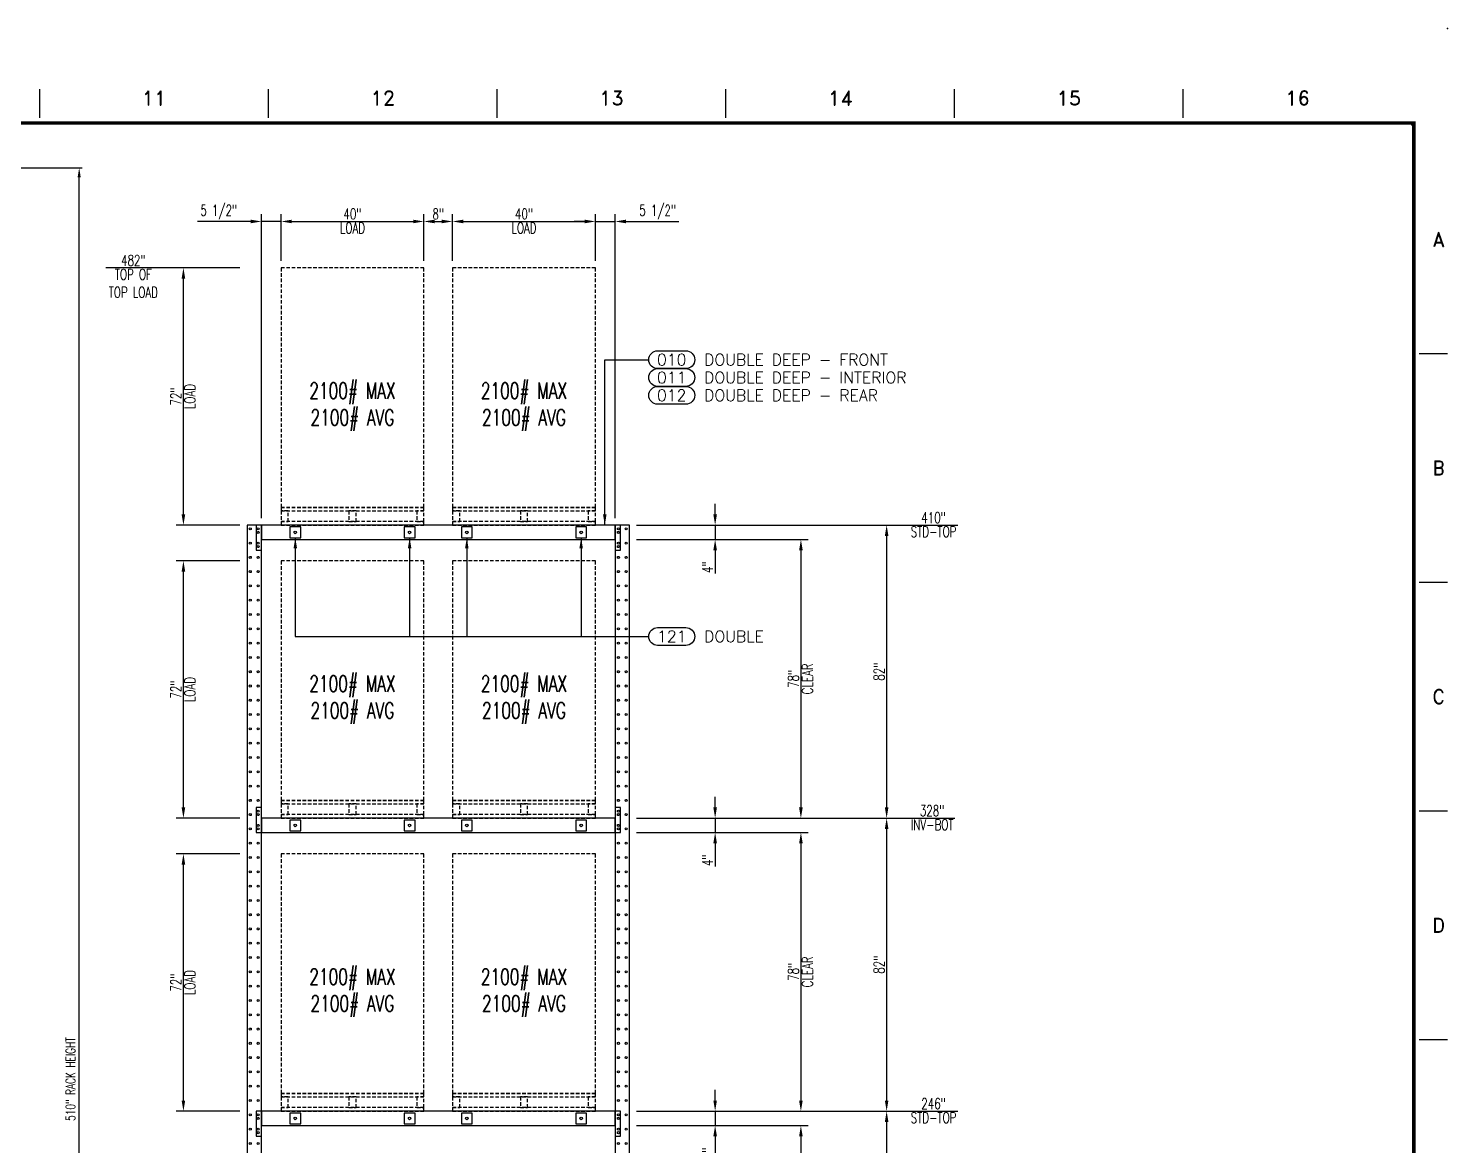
# Model space of a CAD drawing. Extents: x -185 to 859, y -145 to 549.
# Drawn here: x 462.1 to 859.3, y 236.4 to 549 of the extents above; entities that cross this region are included whole.
import ezdxf
from ezdxf.enums import TextEntityAlignment as Align

# ---------------------------------------------------------------- set-up
doc = ezdxf.new("R2010")
doc.units = 0
doc.header["$LTSCALE"] = 8
doc.header["$MEASUREMENT"] = 0
doc.linetypes.add('HIDDEN2', pattern=[0.1875, 0.125, -0.0625])
doc.layers.get('DEFPOINTS').update_dxf_attribs({"linetype": 'CONTINUOUS'})
for name, color, linetype in [('BORD', 15, 'CONTINUOUS'), ('FDIM', 2, 'CONTINUOUS'), ('RACKDIM', 7, 'CONTINUOUS'), ('RACKLOAD', 254, 'HIDDEN2'), ('RACKPALLET', 254, 'HIDDEN2'), ('RACKSHELF', 20, 'CONTINUOUS'), ('RACKUPRIGHT', 180, 'CONTINUOUS'), ('TEXTL', 3, 'CONTINUOUS')]:
    doc.layers.add(name, color=color, linetype=linetype)
doc.styles.add('2thirds', font='romans.shx', dxfattribs={"width": 0.7})
doc.styles.add('DCMARCH', font='stylu.ttf', dxfattribs={"width": 0.75, "oblique": 15})
doc.styles.add('ROMAND', font='ROMAND')
doc.styles.add('SIMPLEX', font='SIMPLEX')
doc.dimstyles.new('2TFR32', dxfattribs={"dimscale": 28, "dimtxt": 0.0938, "dimasz": 0.09375, "dimexe": 0.03125, "dimexo": 0.03125, "dimgap": 0.03125, "dimtad": 1, "dimdec": 5, "dimzin": 1, "dimdsep": 46, "dimlunit": 5, "dimtxsty": '2thirds', "dimcen": 0.09375, "dimclrd": 256, "dimclre": 256, "dimclrt": 256, "dimadec": 0, "dimazin": 0, "dimtfac": 0.75, "dimtdec": 4, "dimtofl": 0, "dimtmove": 0, "dimatfit": 0, "dimfxl": 0, "dimfrac": 2, "dimtolj": 1, "dimtzin": 0, "dimarcsym": 0})
doc.dimstyles.new('2tfrac16', dxfattribs={"dimscale": 32, "dimtxt": 0.0938, "dimasz": 0.0938, "dimexe": 0.0625, "dimexo": 0.0625, "dimgap": 0.01, "dimtad": 1, "dimdec": 4, "dimzin": 1, "dimdsep": 46, "dimlunit": 5, "dimtxsty": '2thirds', "dimcen": 0.09, "dimclrd": 256, "dimclre": 256, "dimclrt": 256, "dimadec": 0, "dimazin": 0, "dimtfac": 0.75, "dimtdec": 4, "dimtmove": 0, "dimatfit": 0, "dimfxl": 0, "dimfrac": 2, "dimtolj": 1, "dimtzin": 0, "dimarcsym": 0})
doc.dimstyles.new('2tfrac32', dxfattribs={"dimscale": 32, "dimtxt": 0.0938, "dimasz": 0.0938, "dimexe": 0.0625, "dimexo": 0.0625, "dimgap": 0.01, "dimtad": 1, "dimdec": 5, "dimzin": 1, "dimdsep": 46, "dimlunit": 5, "dimtxsty": '2thirds', "dimcen": 0.09, "dimclrd": 256, "dimclre": 256, "dimclrt": 256, "dimadec": 0, "dimazin": 0, "dimtfac": 0.75, "dimtdec": 4, "dimtmove": 0, "dimatfit": 0, "dimfxl": 0, "dimfrac": 2, "dimtolj": 1, "dimtzin": 0, "dimarcsym": 0})

# ---------------------------------------------------------------- blocks, each defined once
blk = doc.blocks.new('sbord_d')
at = {"layer": 'BORD'}
for p, q in [((20, 20.062), (20, 20.312)), ((22, 20.062), (22, 20.312)), ((24, 20.062), (24, 20.312)), ((26, 20.062), (26, 20.312)), ((28, 20.062), (28, 20.312)), ((30, 20.062), (30, 20.312)), ((32.063, 18), (32.312, 18)), ((32.063, 16), (32.312, 16)), ((32.063, 14), (32.312, 14)), ((32.063, 12), (32.312, 12))]:
    blk.add_line(p, q, dxfattribs=at)
at = {"layer": 'BORD', "const_width": 0.0313}
blk.add_lwpolyline([(-0.016, -0.016), (32.016, -0.016), (32.016, 20.016), (-0.016, 20.016)], close=True, dxfattribs=at)
at = {"layer": 'TEXTL'}
for p in [(32.312, 20.844), (32, 20)]:
    blk.add_point(p, dxfattribs=at)
at = {"layer": 'BORD', "style": 'ROMAND'}
for s, p in [('11', (21, 20.234)), ('12', (23, 20.234)), ('13', (25, 20.234)), ('14', (27, 20.234)), ('15', (29, 20.234)), ('16', (31, 20.234)), ('A', (32.234, 19)), ('B', (32.234, 17)), ('C', (32.234, 15)), ('D', (32.234, 13))]:
    blk.add_text(s, height=0.125, dxfattribs=at).set_placement(p, align=Align.MIDDLE)
at = {"layer": 'TEXTL', "flags": 8}
for tag, height, style, p in [('TITLE1', 0.156, 'SIMPLEX', (30.266, 2.776)), ('TITLE2', 0.156, 'SIMPLEX', (30.266, 2.443)), ('CHK', 0.0938, 'SIMPLEX', (29.828, 0.883)), ('APP', 0.0938, 'SIMPLEX', (30.703, 0.883)), ('JOB#', 0.125, 'ROMAND', (30.12, 0.133)), ('SHT', 0.125, 'ROMAND', (31.193, 0.133)), ('REV', 0.125, 'ROMAND', (31.789, 0.133))]:
    blk.add_attdef(tag, text='', height=height, dxfattribs=dict(at, style=style)).set_placement(p, align=Align.MIDDLE)
at = {"layer": 'TEXTL', "style": 'SIMPLEX', "flags": 8}
for tag, height, p in [('CUSTOMER', 0.156, (30.266, 1.697)), ('LOCATION', 0.125, (30.266, 1.364)), ('REVC', 0.0781, (20.259, 0.945)), ('CCHK', 0.0781, (27.255, 0.943)), ('REVB', 0.0781, (20.259, 0.695)), ('BCHK', 0.0781, (27.255, 0.683)), ('REVA', 0.0781, (20.259, 0.445)), ('ACHK', 0.0781, (27.255, 0.443))]:
    blk.add_attdef(tag, text='', height=height, dxfattribs=at).set_placement(p, align=Align.CENTER)
at = {"layer": 'TEXTL', "flags": 8}
for tag, p, height, style in [('REVCDESC', (20.625, 0.943), 0.0781, 'SIMPLEX'), ('REVBDESC', (20.625, 0.683), 0.0781, 'SIMPLEX'), ('REVADESC', (20.625, 0.443), 0.0781, 'SIMPLEX'), ('DWG#', (30.055, -0.566), 0.0938, 'ROMAND')]:
    blk.add_attdef(tag, p, '', height=height, dxfattribs=dict(at, style=style))
at = {"layer": 'TEXTL', "style": 'DCMARCH', "oblique": 15, "width": 0.75, "flags": 8}
for tag, p in [('CBY', (26.755, 0.943)), ('BBY', (26.755, 0.683)), ('ABY', (26.755, 0.443))]:
    blk.add_attdef(tag, text='', height=0.0781, dxfattribs=at).set_placement(p, align=Align.CENTER)
at = {"layer": 'TEXTL', "style": 'SIMPLEX', "flags": 8}
for tag, height, width, p, p2 in [('CAPP', 0.0781, 1.292308, (27.588, 0.944), (27.963, 0.944)), ('CDT', 0.0781, 1.866, (28.071, 0.943), (28.46, 0.943)), ('SCALE', 0.0938, 1.702732, (31.234, 0.837), (31.941, 0.837)), ('BAPP', 0.0781, 1.292308, (27.588, 0.683), (27.963, 0.683)), ('BDT', 0.0781, 1.866, (28.071, 0.683), (28.46, 0.683)), ('AAPP', 0.0781, 1.275949, (27.588, 0.443), (27.963, 0.443)), ('ADT', 0.0781, 1.833263, (28.071, 0.443), (28.46, 0.443)), ('DATE', 0.0938, 2.134634, (28.609, 0.462), (29.315, 0.462)), ('CHKDT', 0.0938, 1.555556, (29.484, 0.462), (30.172, 0.462)), ('APPDT', 0.0938, 1.555556, (30.359, 0.462), (31.047, 0.462)), ('PLOT#', 0.0938, 8.555556, (31.234, 0.462), (31.922, 0.462))]:
    blk.add_attdef(tag, text='', height=height, dxfattribs=dict(at, width=width)).set_placement(p, p2, align=Align.FIT)
at = {"layer": 'TEXTL', "style": 'DCMARCH', "oblique": 15, "width": 0.75, "flags": 8}
blk.add_attdef('DRBY', (28.593, 0.821), '', height=0.125, dxfattribs=at)
blk = doc.blocks.new('*D35')
at = {"layer": 'DEFPOINTS', "color": 0}
for p in [(265.72, 510), (476.34, 510), (383.09, 0)]:
    blk.add_point(p, dxfattribs=at)
at = {"layer": 'FDIM', "lineweight": -2}
for p, q in [((266.59, 510), (477.21, 510)), ((476.34, 2.62), (476.34, 507.37)), ((383.97, 0), (477.21, 0))]:
    blk.add_line(p, q, dxfattribs=at)
at = {"layer": 'FDIM'}
for points in [[(475.9, 507.37), (476.77, 507.37), (476.34, 510)], [(475.9, 2.62), (476.77, 2.62), (476.34, 0)]]:
    blk.add_solid(points, dxfattribs=at)
at = {"layer": 'FDIM', "insert": (473.9, 255), "char_height": 2.6264, "attachment_point": 5, "rotation": 90, "style": '2thirds'}
blk.add_mtext('\\A1;510" RACK HEIGHT ', dxfattribs=at)
blk = doc.blocks.new('*D95')
at = {"layer": 'DEFPOINTS', "color": 0}
for p in [(499.51, 482), (523.32, 482), (527.32, 0)]:
    blk.add_point(p, dxfattribs=at)
at = {"layer": 'RACKDIM', "lineweight": -2}
blk.add_line((521.32, 482), (483.78, 482), dxfattribs=at)
at = {"layer": 'RACKDIM', "char_height": 3.002, "attachment_point": 5, "style": '2thirds'}
for s, insert in [('\\A1;482"', (491.49, 484.11)), ('\\A1;TOP OF\\PTOP LOAD', (491.49, 477.68))]:
    blk.add_mtext(s, dxfattribs=dict(at, insert=insert))
blk = doc.blocks.new('*D94')
at = {"layer": 'DEFPOINTS', "color": 0}
for p in [(626.32, 495), (620.82, 482), (626.32, 410)]:
    blk.add_point(p, dxfattribs=at)
at = {"layer": 'RACKDIM', "lineweight": -2}
for p, q in [((620.82, 484), (620.82, 497)), ((626.32, 412), (626.32, 497)), ((617.82, 495), (614.82, 495)), ((620.82, 495), (626.32, 495)), ((629.33, 495), (644.17, 495))]:
    blk.add_line(p, q, dxfattribs=at)
at = {"layer": 'RACKDIM'}
for points in [[(617.82, 495.5), (617.82, 494.5), (620.82, 495)], [(629.33, 495.5), (629.33, 494.5), (626.32, 495)]]:
    blk.add_solid(points, dxfattribs=at)
at = {"layer": 'RACKDIM', "insert": (638.25, 497.61), "char_height": 3.002, "attachment_point": 5, "style": '2thirds'}
blk.add_mtext('\\A1;5 1/2"', dxfattribs=at)
blk = doc.blocks.new('*D93')
at = {"layer": 'DEFPOINTS', "color": 0}
for p in [(620.82, 495), (580.82, 482), (620.82, 482)]:
    blk.add_point(p, dxfattribs=at)
at = {"layer": 'RACKDIM', "lineweight": -2}
for p, q in [((580.82, 484), (580.82, 497)), ((620.82, 484), (620.82, 497)), ((583.83, 495), (617.82, 495))]:
    blk.add_line(p, q, dxfattribs=at)
at = {"layer": 'RACKDIM'}
for points in [[(583.83, 495.5), (583.83, 494.5), (580.82, 495)], [(617.82, 495.5), (617.82, 494.5), (620.82, 495)]]:
    blk.add_solid(points, dxfattribs=at)
at = {"layer": 'RACKDIM', "char_height": 3.002, "attachment_point": 5, "style": '2thirds'}
for s, insert in [('\\A1;40"', (600.82, 497.11)), ('\\A1;LOAD', (600.82, 493.18))]:
    blk.add_mtext(s, dxfattribs=dict(at, insert=insert))
blk = doc.blocks.new('*D92')
at = {"layer": 'DEFPOINTS', "color": 0}
for p in [(580.82, 495), (572.82, 482), (580.82, 482)]:
    blk.add_point(p, dxfattribs=at)
at = {"layer": 'RACKDIM', "lineweight": -2}
for p, q in [((572.82, 484), (572.82, 497)), ((580.82, 484), (580.82, 497)), ((575.83, 495), (577.82, 495))]:
    blk.add_line(p, q, dxfattribs=at)
at = {"layer": 'RACKDIM'}
for points in [[(575.83, 495.5), (575.83, 494.5), (572.82, 495)], [(577.82, 495.5), (577.82, 494.5), (580.82, 495)]]:
    blk.add_solid(points, dxfattribs=at)
at = {"layer": 'RACKDIM', "insert": (576.82, 497.11), "char_height": 3.002, "attachment_point": 5, "style": '2thirds'}
blk.add_mtext('\\A1;8"', dxfattribs=at)
blk = doc.blocks.new('*D91')
at = {"layer": 'DEFPOINTS', "color": 0}
for p in [(572.82, 495), (532.82, 482), (572.82, 482)]:
    blk.add_point(p, dxfattribs=at)
at = {"layer": 'RACKDIM', "lineweight": -2}
for p, q in [((532.82, 484), (532.82, 497)), ((572.82, 484), (572.82, 497)), ((535.83, 495), (569.82, 495))]:
    blk.add_line(p, q, dxfattribs=at)
at = {"layer": 'RACKDIM'}
for points in [[(535.83, 495.5), (535.83, 494.5), (532.82, 495)], [(569.82, 495.5), (569.82, 494.5), (572.82, 495)]]:
    blk.add_solid(points, dxfattribs=at)
at = {"layer": 'RACKDIM', "char_height": 3.002, "attachment_point": 5, "style": '2thirds'}
for s, insert in [('\\A1;40"', (552.82, 497.11)), ('\\A1;LOAD', (552.82, 493.18))]:
    blk.add_mtext(s, dxfattribs=dict(at, insert=insert))
blk = doc.blocks.new('*D90')
at = {"layer": 'DEFPOINTS', "color": 0}
for p in [(527.32, 495), (532.82, 482), (527.32, 410)]:
    blk.add_point(p, dxfattribs=at)
at = {"layer": 'RACKDIM', "lineweight": -2}
for p, q in [((527.32, 412), (527.32, 497)), ((532.82, 484), (532.82, 497)), ((524.32, 495), (509.47, 495)), ((532.82, 495), (527.32, 495)), ((535.83, 495), (538.83, 495))]:
    blk.add_line(p, q, dxfattribs=at)
at = {"layer": 'RACKDIM'}
for points in [[(524.32, 495.5), (524.32, 494.5), (527.32, 495)], [(535.83, 495.5), (535.83, 494.5), (532.82, 495)]]:
    blk.add_solid(points, dxfattribs=at)
at = {"layer": 'RACKDIM', "insert": (515.4, 497.61), "char_height": 3.002, "attachment_point": 5, "style": '2thirds'}
blk.add_mtext('\\A1;5 1/2"', dxfattribs=at)
blk = doc.blocks.new('*D89')
at = {"layer": 'DEFPOINTS', "color": 0}
for p in [(505.51, 482), (523.32, 482), (523.32, 410)]:
    blk.add_point(p, dxfattribs=at)
at = {"layer": 'RACKDIM', "lineweight": -2}
for p, q in [((521.32, 482), (503.51, 482)), ((505.51, 413), (505.51, 479)), ((521.32, 410), (503.51, 410))]:
    blk.add_line(p, q, dxfattribs=at)
at = {"layer": 'RACKDIM'}
for points in [[(505.01, 479), (506.01, 479), (505.51, 482)], [(505.01, 413), (506.01, 413), (505.51, 410)]]:
    blk.add_solid(points, dxfattribs=at)
at = {"layer": 'RACKDIM', "char_height": 3.002, "attachment_point": 5, "rotation": 89.9998, "style": '2thirds'}
for s, insert in [('\\A1;LOAD', (507.33, 446)), ('\\A1;72"', (503.41, 446))]:
    blk.add_mtext(s, dxfattribs=dict(at, insert=insert))
blk = doc.blocks.new('*D88')
at = {"layer": 'DEFPOINTS', "color": 0}
for p in [(630.32, 410), (708.32, 410), (527.32, 0)]:
    blk.add_point(p, dxfattribs=at)
at = {"layer": 'RACKDIM', "lineweight": -2}
blk.add_line((632.32, 410), (722.25, 410), dxfattribs=at)
at = {"layer": 'RACKDIM', "attachment_point": 5, "style": '2thirds'}
for s, insert, char_height in [('\\A1;410"', (715.45, 412.11), 3.002), ('\\A1;STD-TOP', (715.45, 408.18), 3.0016)]:
    blk.add_mtext(s, dxfattribs=dict(at, insert=insert, char_height=char_height))
blk = doc.blocks.new('*D87')
at = {"layer": 'DEFPOINTS', "color": 0}
for p in [(630.32, 410), (630.32, 328), (702.32, 328)]:
    blk.add_point(p, dxfattribs=at)
at = {"layer": 'RACKDIM', "lineweight": -2}
for p, q in [((632.32, 410), (704.32, 410)), ((702.32, 407), (702.32, 331)), ((632.32, 328), (704.32, 328))]:
    blk.add_line(p, q, dxfattribs=at)
at = {"layer": 'RACKDIM'}
for points in [[(701.82, 407), (702.82, 407), (702.32, 410)], [(701.82, 331), (702.82, 331), (702.32, 328)]]:
    blk.add_solid(points, dxfattribs=at)
at = {"layer": 'RACKDIM', "insert": (700.22, 369), "char_height": 3.002, "attachment_point": 5, "rotation": 89.9998, "style": '2thirds'}
blk.add_mtext('\\A1;82"', dxfattribs=at)
blk = doc.blocks.new('*D86')
at = {"layer": 'DEFPOINTS', "color": 0}
for p in [(630.32, 406), (630.32, 328), (678.32, 328)]:
    blk.add_point(p, dxfattribs=at)
at = {"layer": 'RACKDIM', "lineweight": -2}
for p, q in [((632.32, 406), (680.32, 406)), ((678.32, 403), (678.32, 331)), ((632.32, 328), (680.32, 328))]:
    blk.add_line(p, q, dxfattribs=at)
at = {"layer": 'RACKDIM'}
for points in [[(677.82, 403), (678.82, 403), (678.32, 406)], [(677.82, 331), (678.82, 331), (678.32, 328)]]:
    blk.add_solid(points, dxfattribs=at)
at = {"layer": 'RACKDIM', "char_height": 3.002, "attachment_point": 5, "rotation": 89.9998, "style": '2thirds'}
for s, insert in [('\\A1;CLEAR', (680.14, 367)), ('\\A1;78"', (676.22, 367))]:
    blk.add_mtext(s, dxfattribs=dict(at, insert=insert))
blk = doc.blocks.new('*D85')
at = {"layer": 'DEFPOINTS', "color": 0}
for p in [(630.32, 410), (630.32, 406), (654.32, 406)]:
    blk.add_point(p, dxfattribs=at)
at = {"layer": 'RACKDIM', "lineweight": -2}
for p, q in [((654.32, 413), (654.32, 416)), ((632.32, 410), (656.32, 410)), ((654.32, 410), (654.32, 406)), ((632.32, 406), (656.32, 406)), ((654.32, 403), (654.32, 396.46))]:
    blk.add_line(p, q, dxfattribs=at)
at = {"layer": 'RACKDIM'}
for points in [[(653.82, 413), (654.82, 413), (654.32, 410)], [(653.82, 403), (654.82, 403), (654.32, 406)]]:
    blk.add_solid(points, dxfattribs=at)
at = {"layer": 'RACKDIM', "insert": (652.22, 398.23), "char_height": 3.002, "attachment_point": 5, "rotation": 89.9998, "style": '2thirds'}
blk.add_mtext('\\A1;4"', dxfattribs=at)
blk = doc.blocks.new('*D84')
at = {"layer": 'DEFPOINTS', "color": 0}
for p in [(505.51, 400), (523.32, 400), (523.32, 328)]:
    blk.add_point(p, dxfattribs=at)
at = {"layer": 'RACKDIM', "lineweight": -2}
for p, q in [((521.32, 400), (503.51, 400)), ((505.51, 331), (505.51, 397)), ((521.32, 328), (503.51, 328))]:
    blk.add_line(p, q, dxfattribs=at)
at = {"layer": 'RACKDIM'}
for points in [[(505.01, 397), (506.01, 397), (505.51, 400)], [(505.01, 331), (506.01, 331), (505.51, 328)]]:
    blk.add_solid(points, dxfattribs=at)
at = {"layer": 'RACKDIM', "char_height": 3.002, "attachment_point": 5, "rotation": 89.9998, "style": '2thirds'}
for s, insert in [('\\A1;72"', (503.41, 364)), ('\\A1;LOAD', (507.33, 364))]:
    blk.add_mtext(s, dxfattribs=dict(at, insert=insert))
blk = doc.blocks.new('*D83')
at = {"layer": 'DEFPOINTS', "color": 0}
for p in [(630.32, 328), (708.32, 328), (527.32, 0)]:
    blk.add_point(p, dxfattribs=at)
at = {"layer": 'RACKDIM', "lineweight": -2}
blk.add_line((632.32, 328), (721.45, 328), dxfattribs=at)
at = {"layer": 'RACKDIM', "attachment_point": 5, "style": '2thirds'}
for s, insert, char_height in [('\\A1;328"', (715.05, 330.11), 3.002), ('\\A1;INV-BOT', (715.05, 326.18), 3.0016)]:
    blk.add_mtext(s, dxfattribs=dict(at, insert=insert, char_height=char_height))
blk = doc.blocks.new('*D82')
at = {"layer": 'DEFPOINTS', "color": 0}
for p in [(630.32, 328), (630.32, 246), (702.32, 246)]:
    blk.add_point(p, dxfattribs=at)
at = {"layer": 'RACKDIM', "lineweight": -2}
for p, q in [((632.32, 328), (704.32, 328)), ((702.32, 325), (702.32, 249)), ((632.32, 246), (704.32, 246))]:
    blk.add_line(p, q, dxfattribs=at)
at = {"layer": 'RACKDIM'}
for points in [[(701.82, 325), (702.82, 325), (702.32, 328)], [(701.82, 249), (702.82, 249), (702.32, 246)]]:
    blk.add_solid(points, dxfattribs=at)
at = {"layer": 'RACKDIM', "insert": (700.22, 287), "char_height": 3.002, "attachment_point": 5, "rotation": 89.9998, "style": '2thirds'}
blk.add_mtext('\\A1;82"', dxfattribs=at)
blk = doc.blocks.new('*D81')
at = {"layer": 'DEFPOINTS', "color": 0}
for p in [(630.32, 324), (630.32, 246), (678.32, 246)]:
    blk.add_point(p, dxfattribs=at)
at = {"layer": 'RACKDIM', "lineweight": -2}
for p, q in [((632.32, 324), (680.32, 324)), ((678.32, 321), (678.32, 249)), ((632.32, 246), (680.32, 246))]:
    blk.add_line(p, q, dxfattribs=at)
at = {"layer": 'RACKDIM'}
for points in [[(677.82, 321), (678.82, 321), (678.32, 324)], [(677.82, 249), (678.82, 249), (678.32, 246)]]:
    blk.add_solid(points, dxfattribs=at)
at = {"layer": 'RACKDIM', "char_height": 3.002, "attachment_point": 5, "rotation": 89.9998, "style": '2thirds'}
for s, insert in [('\\A1;78"', (676.22, 285)), ('\\A1;CLEAR', (680.14, 285))]:
    blk.add_mtext(s, dxfattribs=dict(at, insert=insert))
blk = doc.blocks.new('*D80')
at = {"layer": 'DEFPOINTS', "color": 0}
for p in [(630.32, 328), (630.32, 324), (654.32, 324)]:
    blk.add_point(p, dxfattribs=at)
at = {"layer": 'RACKDIM', "lineweight": -2}
for p, q in [((654.32, 331), (654.32, 334)), ((632.32, 328), (656.32, 328)), ((654.32, 328), (654.32, 324)), ((632.32, 324), (656.32, 324)), ((654.32, 321), (654.32, 314.46))]:
    blk.add_line(p, q, dxfattribs=at)
at = {"layer": 'RACKDIM'}
for points in [[(653.82, 331), (654.82, 331), (654.32, 328)], [(653.82, 321), (654.82, 321), (654.32, 324)]]:
    blk.add_solid(points, dxfattribs=at)
at = {"layer": 'RACKDIM', "insert": (652.22, 316.23), "char_height": 3.002, "attachment_point": 5, "rotation": 89.9998, "style": '2thirds'}
blk.add_mtext('\\A1;4"', dxfattribs=at)
blk = doc.blocks.new('*D79')
at = {"layer": 'DEFPOINTS', "color": 0}
for p in [(505.51, 318), (523.32, 318), (523.32, 246)]:
    blk.add_point(p, dxfattribs=at)
at = {"layer": 'RACKDIM', "lineweight": -2}
for p, q in [((521.32, 318), (503.51, 318)), ((505.51, 249), (505.51, 315)), ((521.32, 246), (503.51, 246))]:
    blk.add_line(p, q, dxfattribs=at)
at = {"layer": 'RACKDIM'}
for points in [[(505.01, 315), (506.01, 315), (505.51, 318)], [(505.01, 249), (506.01, 249), (505.51, 246)]]:
    blk.add_solid(points, dxfattribs=at)
at = {"layer": 'RACKDIM', "char_height": 3.002, "attachment_point": 5, "rotation": 89.9998, "style": '2thirds'}
for s, insert in [('\\A1;72"', (503.41, 282)), ('\\A1;LOAD', (507.33, 282))]:
    blk.add_mtext(s, dxfattribs=dict(at, insert=insert))
blk = doc.blocks.new('*D78')
at = {"layer": 'DEFPOINTS', "color": 0}
for p in [(630.32, 246), (708.32, 246), (527.32, 0)]:
    blk.add_point(p, dxfattribs=at)
at = {"layer": 'RACKDIM', "lineweight": -2}
blk.add_line((632.32, 246), (722.25, 246), dxfattribs=at)
at = {"layer": 'RACKDIM', "attachment_point": 5, "style": '2thirds'}
for s, insert, char_height in [('\\A1;246"', (715.45, 248.11), 3.002), ('\\A1;STD-TOP', (715.45, 244.18), 3.0016)]:
    blk.add_mtext(s, dxfattribs=dict(at, insert=insert, char_height=char_height))
blk = doc.blocks.new('*D77')
at = {"layer": 'DEFPOINTS', "color": 0}
for p in [(630.32, 246), (630.32, 164), (702.32, 164)]:
    blk.add_point(p, dxfattribs=at)
at = {"layer": 'RACKDIM', "lineweight": -2}
for p, q in [((632.32, 246), (704.32, 246)), ((702.32, 243), (702.32, 167)), ((632.32, 164), (704.32, 164))]:
    blk.add_line(p, q, dxfattribs=at)
at = {"layer": 'RACKDIM'}
for points in [[(701.82, 243), (702.82, 243), (702.32, 246)], [(701.82, 167), (702.82, 167), (702.32, 164)]]:
    blk.add_solid(points, dxfattribs=at)
at = {"layer": 'RACKDIM', "insert": (700.22, 205), "char_height": 3.002, "attachment_point": 5, "rotation": 89.9998, "style": '2thirds'}
blk.add_mtext('\\A1;82"', dxfattribs=at)
blk = doc.blocks.new('*D76')
at = {"layer": 'DEFPOINTS', "color": 0}
for p in [(630.32, 242), (630.32, 164), (678.32, 164)]:
    blk.add_point(p, dxfattribs=at)
at = {"layer": 'RACKDIM', "lineweight": -2}
for p, q in [((632.32, 242), (680.32, 242)), ((678.32, 239), (678.32, 167)), ((632.32, 164), (680.32, 164))]:
    blk.add_line(p, q, dxfattribs=at)
at = {"layer": 'RACKDIM'}
for points in [[(677.82, 239), (678.82, 239), (678.32, 242)], [(677.82, 167), (678.82, 167), (678.32, 164)]]:
    blk.add_solid(points, dxfattribs=at)
at = {"layer": 'RACKDIM', "char_height": 3.002, "attachment_point": 5, "rotation": 89.9998, "style": '2thirds'}
for s, insert in [('\\A1;CLEAR', (680.14, 203)), ('\\A1;78"', (676.22, 203))]:
    blk.add_mtext(s, dxfattribs=dict(at, insert=insert))
blk = doc.blocks.new('*D75')
at = {"layer": 'DEFPOINTS', "color": 0}
for p in [(630.32, 246), (630.32, 242), (654.32, 242)]:
    blk.add_point(p, dxfattribs=at)
at = {"layer": 'RACKDIM', "lineweight": -2}
for p, q in [((654.32, 249), (654.32, 252)), ((632.32, 246), (656.32, 246)), ((654.32, 246), (654.32, 242)), ((632.32, 242), (656.32, 242)), ((654.32, 239), (654.32, 232.46))]:
    blk.add_line(p, q, dxfattribs=at)
at = {"layer": 'RACKDIM'}
for points in [[(653.82, 249), (654.82, 249), (654.32, 246)], [(653.82, 239), (654.82, 239), (654.32, 242)]]:
    blk.add_solid(points, dxfattribs=at)
at = {"layer": 'RACKDIM', "insert": (652.22, 234.23), "char_height": 3.002, "attachment_point": 5, "rotation": 89.9998, "style": '2thirds'}
blk.add_mtext('\\A1;4"', dxfattribs=at)

msp = doc.modelspace()

# ---------------------------------------------------------------- linework, layer by layer
at = {"layer": 'FDIM'}
for points in [[(638.232248, 453.822784, -1), (638.232248, 458.806383), (646.109243, 458.806383, -1), (646.109243, 453.822784)], [(638.232248, 448.839185, -1), (638.232248, 453.822784), (646.109243, 453.822784, -1), (646.109243, 448.839185)], [(638.232248, 443.855586, -1), (638.232248, 448.839185), (646.109243, 448.839185, -1), (646.109243, 443.855586)], [(638.232248, 376.36926, -1), (638.232248, 381.352859), (646.109243, 381.352859, -1), (646.109243, 376.36926)]]:
    msp.add_lwpolyline(points, format="xyb", close=True, dxfattribs=at)
at = {"layer": 'RACKLOAD'}
for points in [[(532.823459, 415), (572.823459, 415), (572.823459, 482), (532.823459, 482), (532.823459, 415)], [(580.823459, 415), (620.823459, 415), (620.823459, 482), (580.823459, 482), (580.823459, 415)], [(532.823459, 333), (572.823459, 333), (572.823459, 400), (532.823459, 400), (532.823459, 333)], [(580.823459, 333), (620.823459, 333), (620.823459, 400), (580.823459, 400), (580.823459, 333)], [(532.823459, 251), (572.823459, 251), (572.823459, 318), (532.823459, 318), (532.823459, 251)], [(580.823459, 251), (620.823459, 251), (620.823459, 318), (580.823459, 318), (580.823459, 251)]]:
    msp.add_lwpolyline(points, dxfattribs=at)
at = {"layer": 'RACKPALLET'}
for points in [[(532.823459, 414), (572.823459, 414), (572.823459, 415), (532.823459, 415), (532.823459, 414)], [(532.823459, 411), (534.823459, 411), (534.823459, 414), (532.823459, 414), (532.823459, 411)], [(551.823459, 411), (553.823459, 411), (553.823459, 414), (551.823459, 414), (551.823459, 411)], [(570.823459, 411), (572.823459, 411), (572.823459, 414), (570.823459, 414), (570.823459, 411)], [(580.823459, 414), (620.823459, 414), (620.823459, 415), (580.823459, 415), (580.823459, 414)], [(580.823459, 411), (582.823459, 411), (582.823459, 414), (580.823459, 414), (580.823459, 411)], [(599.823459, 411), (601.823459, 411), (601.823459, 414), (599.823459, 414), (599.823459, 411)], [(618.823459, 411), (620.823459, 411), (620.823459, 414), (618.823459, 414), (618.823459, 411)], [(532.823459, 410), (572.823459, 410), (572.823459, 411), (532.823459, 411), (532.823459, 410)], [(580.823459, 410), (620.823459, 410), (620.823459, 411), (580.823459, 411), (580.823459, 410)], [(532.823459, 332), (572.823459, 332), (572.823459, 333), (532.823459, 333), (532.823459, 332)], [(532.823459, 329), (534.823459, 329), (534.823459, 332), (532.823459, 332), (532.823459, 329)], [(551.823459, 329), (553.823459, 329), (553.823459, 332), (551.823459, 332), (551.823459, 329)], [(570.823459, 329), (572.823459, 329), (572.823459, 332), (570.823459, 332), (570.823459, 329)], [(580.823459, 332), (620.823459, 332), (620.823459, 333), (580.823459, 333), (580.823459, 332)], [(580.823459, 329), (582.823459, 329), (582.823459, 332), (580.823459, 332), (580.823459, 329)], [(599.823459, 329), (601.823459, 329), (601.823459, 332), (599.823459, 332), (599.823459, 329)], [(618.823459, 329), (620.823459, 329), (620.823459, 332), (618.823459, 332), (618.823459, 329)], [(532.823459, 328), (572.823459, 328), (572.823459, 329), (532.823459, 329), (532.823459, 328)], [(580.823459, 328), (620.823459, 328), (620.823459, 329), (580.823459, 329), (580.823459, 328)], [(532.823459, 250), (572.823459, 250), (572.823459, 251), (532.823459, 251), (532.823459, 250)], [(580.823459, 250), (620.823459, 250), (620.823459, 251), (580.823459, 251), (580.823459, 250)], [(532.823459, 247), (534.823459, 247), (534.823459, 250), (532.823459, 250), (532.823459, 247)], [(532.823459, 246), (572.823459, 246), (572.823459, 247), (532.823459, 247), (532.823459, 246)], [(551.823459, 247), (553.823459, 247), (553.823459, 250), (551.823459, 250), (551.823459, 247)], [(570.823459, 247), (572.823459, 247), (572.823459, 250), (570.823459, 250), (570.823459, 247)], [(580.823459, 247), (582.823459, 247), (582.823459, 250), (580.823459, 250), (580.823459, 247)], [(580.823459, 246), (620.823459, 246), (620.823459, 247), (580.823459, 247), (580.823459, 246)], [(599.823459, 247), (601.823459, 247), (601.823459, 250), (599.823459, 250), (599.823459, 247)], [(618.823459, 247), (620.823459, 247), (620.823459, 250), (618.823459, 250), (618.823459, 247)]]:
    msp.add_lwpolyline(points, dxfattribs=at)
at = {"layer": 'RACKSHELF'}
for points in [[(525.823459, 403), (527.323459, 403), (527.323459, 410), (525.823459, 410), (525.823459, 403)], [(527.323459, 406), (626.323459, 406), (626.323459, 410), (527.323459, 410), (527.323459, 406)], [(535.323459, 406.5), (538.323459, 406.5), (538.323459, 409.5), (535.323459, 409.5), (535.323459, 406.5)], [(567.323459, 406.5), (570.323459, 406.5), (570.323459, 409.5), (567.323459, 409.5), (567.323459, 406.5)], [(583.323459, 406.5), (586.323459, 406.5), (586.323459, 409.5), (583.323459, 409.5), (583.323459, 406.5)], [(615.323459, 406.5), (618.323459, 406.5), (618.323459, 409.5), (615.323459, 409.5), (615.323459, 406.5)], [(626.323459, 403), (627.823459, 403), (627.823459, 410), (626.323459, 410), (626.323459, 403)], [(525.823459, 324), (527.323459, 324), (527.323459, 331), (525.823459, 331), (525.823459, 324)], [(626.323459, 324), (627.823459, 324), (627.823459, 331), (626.323459, 331), (626.323459, 324)], [(527.323459, 324), (626.323459, 324), (626.323459, 328), (527.323459, 328), (527.323459, 324)], [(535.323459, 324.5), (538.323459, 324.5), (538.323459, 327.5), (535.323459, 327.5), (535.323459, 324.5)], [(567.323459, 324.5), (570.323459, 324.5), (570.323459, 327.5), (567.323459, 327.5), (567.323459, 324.5)], [(583.323459, 324.5), (586.323459, 324.5), (586.323459, 327.5), (583.323459, 327.5), (583.323459, 324.5)], [(615.323459, 324.5), (618.323459, 324.5), (618.323459, 327.5), (615.323459, 327.5), (615.323459, 324.5)], [(525.823459, 239), (527.323459, 239), (527.323459, 246), (525.823459, 246), (525.823459, 239)], [(527.323459, 242), (626.323459, 242), (626.323459, 246), (527.323459, 246), (527.323459, 242)], [(535.323459, 242.5), (538.323459, 242.5), (538.323459, 245.5), (535.323459, 245.5), (535.323459, 242.5)], [(567.323459, 242.5), (570.323459, 242.5), (570.323459, 245.5), (567.323459, 245.5), (567.323459, 242.5)], [(583.323459, 242.5), (586.323459, 242.5), (586.323459, 245.5), (583.323459, 245.5), (583.323459, 242.5)], [(615.323459, 242.5), (618.323459, 242.5), (618.323459, 245.5), (615.323459, 245.5), (615.323459, 242.5)], [(626.323459, 239), (627.823459, 239), (627.823459, 246), (626.323459, 246), (626.323459, 239)]]:
    msp.add_lwpolyline(points, dxfattribs=at)
for centre, radius in [((526.417209, 409), 0.28125), ((627.229709, 409), 0.28125), ((526.417209, 408), 0.28125), ((526.417209, 405), 0.28125), ((536.823459, 408), 0.375), ((568.823459, 408), 0.375), ((584.823459, 408), 0.375), ((616.823459, 408), 0.375), ((627.229709, 408), 0.28125), ((627.229709, 405), 0.28125), ((526.417209, 404), 0.28125), ((627.229709, 404), 0.28125), ((526.417209, 330), 0.28125), ((627.229709, 330), 0.28125), ((526.417209, 329), 0.28125), ((526.417209, 326), 0.28125), ((536.823459, 326), 0.375), ((568.823459, 326), 0.375), ((584.823459, 326), 0.375), ((616.823459, 326), 0.375), ((627.229709, 329), 0.28125), ((627.229709, 326), 0.28125), ((526.417209, 325), 0.28125), ((627.229709, 325), 0.28125), ((526.417209, 245), 0.28125), ((526.417209, 244), 0.28125), ((536.823459, 244), 0.375), ((568.823459, 244), 0.375), ((584.823459, 244), 0.375), ((616.823459, 244), 0.375), ((627.229709, 245), 0.28125), ((627.229709, 244), 0.28125), ((526.417209, 241), 0.28125), ((526.417209, 240), 0.28125), ((627.229709, 241), 0.28125), ((627.229709, 240), 0.28125)]:
    msp.add_circle(centre, radius, dxfattribs=at)
at = {"layer": 'RACKUPRIGHT'}
for points in [[(523.323459, 0.5), (527.323459, 0.5), (527.323459, 410), (523.323459, 410), (523.323459, 0.5)], [(626.323459, 0.5), (630.323459, 0.5), (630.323459, 410), (626.323459, 410), (626.323459, 0.5)]]:
    msp.add_lwpolyline(points, dxfattribs=at)
for centre in [(524.229709, 409), (526.417209, 409), (627.229709, 409), (629.417209, 409), (524.229709, 405), (526.417209, 405), (627.229709, 405), (629.417209, 405), (524.229709, 401), (526.417209, 401), (627.229709, 401), (629.417209, 401), (524.229709, 397), (526.417209, 397), (627.229709, 397), (629.417209, 397), (524.229709, 393), (526.417209, 393), (627.229709, 393), (629.417209, 393), (524.229709, 389), (526.417209, 389), (627.229709, 389), (629.417209, 389), (524.229709, 385), (526.417209, 385), (627.229709, 385), (629.417209, 385), (524.229709, 381), (526.417209, 381), (627.229709, 381), (629.417209, 381), (524.229709, 377), (526.417209, 377), (627.229709, 377), (629.417209, 377), (524.229709, 373), (526.417209, 373), (627.229709, 373), (629.417209, 373), (524.229709, 369), (526.417209, 369), (627.229709, 369), (629.417209, 369), (524.229709, 365), (526.417209, 365), (627.229709, 365), (629.417209, 365), (524.229709, 361), (526.417209, 361), (627.229709, 361), (629.417209, 361), (524.229709, 357), (526.417209, 357), (627.229709, 357), (629.417209, 357), (524.229709, 353), (526.417209, 353), (627.229709, 353), (629.417209, 353), (524.229709, 349), (526.417209, 349), (627.229709, 349), (629.417209, 349), (524.229709, 345), (526.417209, 345), (627.229709, 345), (629.417209, 345), (524.229709, 341), (526.417209, 341), (627.229709, 341), (629.417209, 341), (524.229709, 337), (526.417209, 337), (627.229709, 337), (629.417209, 337), (524.229709, 333), (526.417209, 333), (627.229709, 333), (629.417209, 333), (524.229709, 329), (526.417209, 329), (627.229709, 329), (629.417209, 329), (524.229709, 325), (526.417209, 325), (627.229709, 325), (629.417209, 325), (524.229709, 321), (526.417209, 321), (627.229709, 321), (629.417209, 321), (524.229709, 317), (526.417209, 317), (627.229709, 317), (629.417209, 317), (524.229709, 313), (526.417209, 313), (627.229709, 313), (629.417209, 313), (524.229709, 309), (526.417209, 309), (627.229709, 309), (629.417209, 309), (524.229709, 305), (526.417209, 305), (627.229709, 305), (629.417209, 305), (524.229709, 301), (526.417209, 301), (627.229709, 301), (629.417209, 301), (524.229709, 297), (526.417209, 297), (627.229709, 297), (629.417209, 297), (524.229709, 293), (526.417209, 293), (627.229709, 293), (629.417209, 293), (524.229709, 289), (526.417209, 289), (627.229709, 289), (629.417209, 289), (524.229709, 285), (526.417209, 285), (627.229709, 285), (629.417209, 285), (524.229709, 281), (526.417209, 281), (627.229709, 281), (629.417209, 281), (524.229709, 277), (526.417209, 277), (627.229709, 277), (629.417209, 277), (524.229709, 273), (526.417209, 273), (627.229709, 273), (629.417209, 273), (524.229709, 269), (526.417209, 269), (627.229709, 269), (629.417209, 269), (524.229709, 265), (526.417209, 265), (627.229709, 265), (629.417209, 265), (524.229709, 261), (526.417209, 261), (627.229709, 261), (629.417209, 261), (524.229709, 257), (526.417209, 257), (627.229709, 257), (629.417209, 257), (524.229709, 253), (526.417209, 253), (627.229709, 253), (629.417209, 253), (524.229709, 249), (526.417209, 249), (627.229709, 249), (629.417209, 249), (524.229709, 245), (526.417209, 245), (627.229709, 245), (629.417209, 245), (524.229709, 241), (526.417209, 241), (627.229709, 241), (629.417209, 241), (524.229709, 237), (526.417209, 237), (627.229709, 237), (629.417209, 237)]:
    msp.add_circle(centre, 0.28125, dxfattribs=at)

# ---------------------------------------------------------------- block references
at = {"layer": 'RACKLOAD', "xscale": 32, "yscale": 32, "zscale": 32}
msp.add_blockref('sbord_d', (-174.682123, -117.964984), dxfattribs=at)

# ---------------------------------------------------------------- texts
at = {"layer": 'FDIM', "style": 'SIMPLEX'}
for s, p in [('010', (642.170745, 456.314584)), ('011', (642.170745, 451.330984)), ('012', (642.170745, 446.347385)), ('121', (642.170745, 378.86106))]:
    msp.add_text(s, height=3.2, dxfattribs=at).set_placement(p, align=Align.MIDDLE)
for s, p in [('DOUBLE DEEP - FRONT', (651.234863, 456.314584)), ('DOUBLE DEEP - INTERIOR', (651.234863, 451.330984)), ('DOUBLE DEEP - REAR', (651.234863, 446.347385)), ('DOUBLE', (651.234863, 378.86106))]:
    msp.add_text(s, height=3.2, dxfattribs=at).set_placement(p, align=Align.MIDDLE_LEFT)
at = {"layer": 'RACKLOAD', "char_height": 4.5, "width": 40, "attachment_point": 5, "style": '2thirds'}
for insert in [(552.823459, 443.142857), (600.823459, 443.142857), (552.823459, 361.142857), (600.823459, 361.142857), (552.823459, 279.142857), (600.823459, 279.142857)]:
    msp.add_mtext('2100# MAX 2100# AVG', dxfattribs=dict(at, insert=insert))

# ---------------------------------------------------------------- dimensions: what is measured, and where the dimension line sits
at = {"layer": 'FDIM'}
dim = msp.add_linear_dim(base=(476.33565, 509.999716), p1=(383.09464, -0.000284), p2=(265.71964, 509.999716), angle=90, text='<> RACK HEIGHT ', dimstyle='2TFR32', override={"dimscale": 28, "dimpost": '"'}, dxfattribs=at)
dim.commit()
dim.dimension.update_dxf_attribs({"geometry": '*D35', "text_midpoint": (473.897317, 254.999716)})
at = {"layer": 'RACKDIM'}
for base, p1, p2, picture, middle in [((527.323459, 494.998731), (532.823459, 482), (527.323459, 410), '*D90', (515.397272, 497.605664)), ((626.323459, 494.998731), (620.823459, 482), (626.323459, 410), '*D94', (638.249645, 497.605664)), ((580.823459, 494.998731), (572.823459, 482), (580.823459, 482), '*D92', (576.823459, 497.105398))]:
    dim = msp.add_linear_dim(base=base, p1=p1, p2=p2, dimstyle='2tfrac16', override={"dimpost": '"'}, dxfattribs=at)
    dim.commit()
    dim.dimension.update_dxf_attribs({"geometry": picture, "text_midpoint": middle})
for base, p1, p2, picture, middle in [((572.823459, 494.998731), (532.823459, 482), (572.823459, 482), '*D91', (552.823459, 494.998731)), ((620.823459, 494.998731), (580.823459, 482), (620.823459, 482), '*D93', (600.823459, 494.998731))]:
    dim = msp.add_linear_dim(base=base, p1=p1, p2=p2, text='<>\\XLOAD', dimstyle='2tfrac16', override={"dimpost": '"'}, dxfattribs=at)
    dim.commit()
    dim.dimension.update_dxf_attribs({"geometry": picture, "text_midpoint": middle})
for feature_location, offset, text, picture, middle in [((523.323459, 482), (-23.8106, 0), '<>\\XTOP OF\\PTOP LOAD', '*D95', (491.488752, 482)), ((630.323459, 410), (78, 0), '<>\\XSTD-TOP', '*D88', (715.447085, 410)), ((630.323459, 328), (78, 0), '<>\\XINV-BOT', '*D83', (715.046872, 328)), ((630.323459, 246), (78, 0), '<>\\XSTD-TOP', '*D78', (715.447085, 246))]:
    dim = msp.add_ordinate_dim(feature_location=feature_location, offset=offset, dtype=0, origin=(527.323459, 0), text=text, dimstyle='2tfrac16', override={"dimpost": '"'}, dxfattribs=at)
    dim.commit()
    dim.dimension.update_dxf_attribs({"geometry": picture, "text_midpoint": middle})
for base, p1, p2, text, picture, middle in [((505.513123, 482.000065), (523.323459, 410), (523.323459, 482), '<>\\XLOAD', '*D89', (505.512991, 446.000065)), ((678.323157, 327.999824), (630.323459, 406), (630.323459, 328), '<>\\XCLEAR', '*D86', (678.323301, 366.999824)), ((505.513123, 400.000065), (523.323459, 328), (523.323459, 400), '<>\\XLOAD', '*D84', (505.512991, 364.000065)), ((678.323157, 245.999824), (630.323459, 324), (630.323459, 246), '<>\\XCLEAR', '*D81', (678.323301, 284.999824)), ((505.513123, 318.000065), (523.323459, 246), (523.323459, 318), '<>\\XLOAD', '*D79', (505.512991, 282.000065)), ((678.323157, 163.999824), (630.323459, 242), (630.323459, 164), '<>\\XCLEAR', '*D76', (678.323301, 202.999824))]:
    dim = msp.add_linear_dim(base=base, p1=p1, p2=p2, angle=269.99978954, text=text, dimstyle='2tfrac16', override={"dimpost": '"'}, dxfattribs=at)
    dim.commit()
    dim.dimension.update_dxf_attribs({"geometry": picture, "text_midpoint": middle})
for base, p1, p2, picture, middle in [((654.323444, 405.999912), (630.323459, 410), (630.323459, 406), '*D85', (652.216749, 398.225946)), ((702.323157, 327.999736), (630.323459, 410), (630.323459, 328), '*D87', (700.216641, 368.999743)), ((654.323444, 323.999912), (630.323459, 328), (630.323459, 324), '*D80', (652.216749, 316.225946)), ((702.323157, 245.999736), (630.323459, 328), (630.323459, 246), '*D82', (700.216641, 286.999743)), ((654.323444, 241.999912), (630.323459, 246), (630.323459, 242), '*D75', (652.216749, 234.225946)), ((702.323157, 163.999736), (630.323459, 246), (630.323459, 164), '*D77', (700.216641, 204.999743))]:
    dim = msp.add_linear_dim(base=base, p1=p1, p2=p2, angle=269.99978954, dimstyle='2tfrac16', override={"dimpost": '"'}, dxfattribs=at)
    dim.commit()
    dim.dimension.update_dxf_attribs({"geometry": picture, "text_midpoint": middle})

# ---------------------------------------------------------------- leaders
at = {"layer": 'FDIM'}
for points in [[(623.436801, 410), (623.436801, 456.314584), (635.740448, 456.314584)], [(536.823459, 406.5), (536.823459, 378.86106), (635.740448, 378.86106)], [(568.823459, 406.5), (568.823459, 378.86106), (635.740448, 378.86106)], [(584.823459, 406.5), (584.823459, 378.86106), (635.740448, 378.86106)], [(616.823459, 406.5), (616.823459, 378.86106), (635.740448, 378.86106)]]:
    msp.add_leader(points, dimstyle='2tfrac32', override={"dimgap": 0.01, "dimtad": 0}, dxfattribs=at)

doc.saveas('drawing.dxf')
